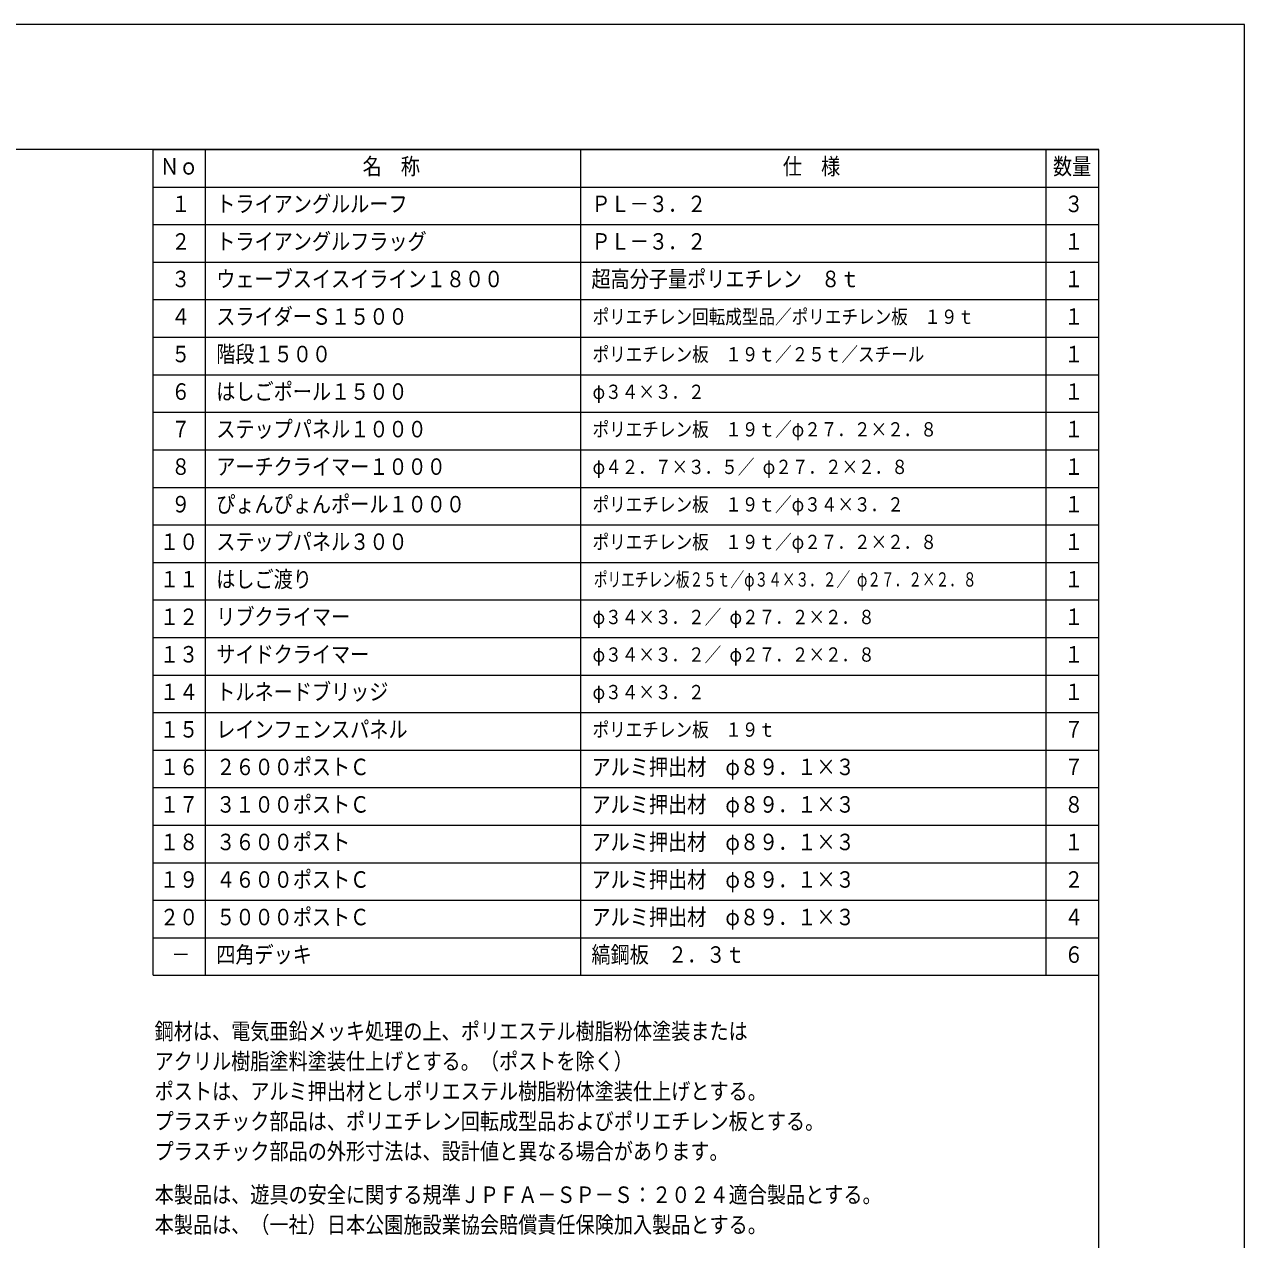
# Model space of a CAD drawing. Units: millimetres on the paper, scale 1:60. Extents: x 0 to 420, y -297 to 594.
# Drawn here: x 273.7 to 420, y 448.3 to 594 of the extents above; entities that cross this region are included whole.
import ezdxf
from ezdxf.enums import TextEntityAlignment as Align

# ---------------------------------------------------------------- set-up
doc = ezdxf.new("R2010")
doc.units = ezdxf.units.MM
for name, color, linetype, lineweight in [('DEFPOINTS_5', 7, 'Continuous', 9), ('LY_2', 7, 'Continuous', 9), ('LY_3', 7, 'Continuous', 18)]:
    doc.layers.add(name, color=color, linetype=linetype, lineweight=lineweight)
doc.styles.add('ＭＳ ゴシック', font='')
doc.styles.get('ＭＳ ゴシック').set_extended_font_data('MS Gothic')

msp = doc.modelspace()

# ---------------------------------------------------------------- linework, layer by layer
at = {"layer": 'DEFPOINTS_5'}
for p, q in [((420, 594), (0, 594)), ((420, 297), (420, 594))]:
    msp.add_line(p, q, dxfattribs=at)
at = {"layer": 'LY_2'}
for p, q in [((289.1, 579), (402.5, 579)), ((289.1, 480), (289.1, 579)), ((295.4, 480), (295.4, 579)), ((340.4, 480), (340.4, 579)), ((396.2, 480), (396.2, 579)), ((402.5, 480), (402.5, 579)), ((289.1, 574.5), (402.5, 574.5)), ((289.1, 570), (402.5, 570)), ((289.1, 565.5), (402.5, 565.5)), ((289.1, 561), (402.5, 561)), ((289.1, 556.5), (402.5, 556.5)), ((289.1, 552), (402.5, 552)), ((289.1, 547.5), (402.5, 547.5)), ((289.1, 543), (402.5, 543)), ((289.1, 538.5), (402.5, 538.5)), ((289.1, 534), (402.5, 534)), ((289.1, 529.5), (402.5, 529.5)), ((289.1, 525), (402.5, 525)), ((289.1, 520.5), (402.5, 520.5)), ((289.1, 516), (402.5, 516)), ((289.1, 511.5), (402.5, 511.5)), ((289.1, 507), (402.5, 507)), ((289.1, 502.5), (402.5, 502.5)), ((289.1, 498), (402.5, 498)), ((289.1, 493.5), (402.5, 493.5)), ((289.1, 489), (402.5, 489)), ((289.1, 484.5), (402.5, 484.5)), ((289.1, 480), (402.5, 480))]:
    msp.add_line(p, q, dxfattribs=at)
at = {"layer": 'LY_3', "lineweight": 9}
for p, q in [((402.5, 579), (17.5, 579)), ((402.5, 312), (402.5, 579))]:
    msp.add_line(p, q, dxfattribs=at)

# ---------------------------------------------------------------- texts
at = {"layer": 'LY_2', "style": 'ＭＳ ゴシック'}
for s, height, width, p in [('名\u3000称', 1.979, 0.85, (314.225, 575.4)), ('仕\u3000様', 1.979, 0.85, (364.625, 575.4)), ('数量', 1.979, 0.85, (397.025, 575.4)), ('Ｎｏ', 1.979, 0.85, (289.925, 575.4)), ('トライアングルルーフ', 1.979, 0.85, (296.675, 570.9)), ('１', 1.979, 0.85, (291.275, 570.9)), ('ＰＬ－３．２', 1.979, 0.85, (341.675, 570.9)), ('３', 1.979, 0.85, (398.375, 570.9)), ('トライアングルフラッグ', 1.979, 0.85, (296.675, 566.4)), ('２', 1.979, 0.85, (291.275, 566.4)), ('ＰＬ－３．２', 1.979, 0.85, (341.675, 566.4)), ('１', 1.979, 0.85, (398.375, 566.4)), ('３', 1.979, 0.85, (291.275, 561.9)), ('ウェーブスイスイライン１８００', 1.979, 0.85, (296.675, 561.9)), ('超高分子量ポリエチレン\u3000８ｔ', 1.979, 0.85, (341.675, 561.9)), ('１', 1.979, 0.85, (398.375, 561.9)), ('４', 1.979, 0.85, (291.275, 557.4)), ('スライダーＳ１５００', 1.979, 0.85, (296.675, 557.4)), ('ポリエチレン回転成型品／ポリエチレン板\u3000１９ｔ', 1.716, 0.85, (341.805, 557.58)), ('１', 1.979, 0.85, (398.375, 557.4)), ('５', 1.979, 0.85, (291.275, 552.9)), ('階段１５００', 1.979, 0.85, (296.675, 552.9)), ('ポリエチレン板\u3000１９ｔ／２５ｔ／スチール', 1.716, 0.85, (341.805, 553.08)), ('１', 1.979, 0.85, (398.375, 552.9)), ('６', 1.979, 0.85, (291.275, 548.4)), ('はしごポール１５００', 1.979, 0.85, (296.675, 548.4)), ('φ３４×３．２', 1.716, 0.85, (341.807, 548.58)), ('１', 1.979, 0.85, (398.375, 548.4)), ('７', 1.979, 0.85, (291.275, 543.9)), ('ステップパネル１０００', 1.979, 0.85, (296.675, 543.9)), ('ポリエチレン板\u3000１９ｔ／φ２７．２×２．８', 1.716, 0.85, (341.806, 544.08)), ('１', 1.979, 0.85, (398.375, 543.9)), ('８', 1.979, 0.85, (291.275, 539.4)), ('アーチクライマー１０００', 1.979, 0.85, (296.675, 539.4)), ('φ４２．７×３．５／ φ２７．２×２．８', 1.716, 0.85, (341.807, 539.58)), ('１', 1.979, 0.85, (398.375, 539.4)), ('９', 1.979, 0.85, (291.275, 534.9)), ('ぴょんぴょんポール１０００', 1.979, 0.85, (296.675, 534.9)), ('ポリエチレン板\u3000１９ｔ／φ３４×３．２', 1.716, 0.85, (341.806, 535.08)), ('１', 1.979, 0.85, (398.375, 534.9)), ('１０', 1.979, 0.85, (289.925, 530.4)), ('ステップパネル３００', 1.979, 0.85, (296.675, 530.4)), ('ポリエチレン板\u3000１９ｔ／φ２７．２×２．８', 1.716, 0.85, (341.806, 530.58)), ('１', 1.979, 0.85, (398.375, 530.4)), ('１１', 1.979, 0.85, (289.925, 525.9)), ('はしご渡り', 1.979, 0.85, (296.675, 525.9)), ('ポリエチレン板２５ｔ／φ３４×３．２／ φ２７．２×２．８', 1.716, 0.7, (341.965, 526.08)), ('１', 1.979, 0.85, (398.375, 525.9)), ('１２', 1.979, 0.85, (289.925, 521.4)), ('リブクライマー', 1.979, 0.85, (296.675, 521.4)), ('φ３４×３．２／ φ２７．２×２．８', 1.716, 0.85, (341.807, 521.58)), ('１', 1.979, 0.85, (398.375, 521.4)), ('１３', 1.979, 0.85, (289.925, 516.9)), ('サイドクライマー', 1.979, 0.85, (296.675, 516.9)), ('φ３４×３．２／ φ２７．２×２．８', 1.716, 0.85, (341.807, 517.08)), ('１', 1.979, 0.85, (398.375, 516.9)), ('トルネードブリッジ', 1.979, 0.85, (296.675, 512.4)), ('１４', 1.979, 0.85, (289.925, 512.4)), ('φ３４×３．２', 1.716, 0.85, (341.807, 512.58)), ('１', 1.979, 0.85, (398.375, 512.4)), ('１５', 1.979, 0.85, (289.925, 507.9)), ('レインフェンスパネル', 1.979, 0.85, (296.675, 507.9)), ('ポリエチレン板\u3000１９ｔ', 1.716, 0.85, (341.805, 508.08)), ('７', 1.979, 0.85, (398.375, 507.9)), ('１６', 1.979, 0.85, (289.925, 503.4)), ('２６００ポストＣ', 1.979, 0.85, (296.675, 503.4)), ('アルミ押出材\u3000φ８９．１×３', 1.979, 0.85, (341.676, 503.4)), ('７', 1.979, 0.85, (398.375, 503.4)), ('１７', 1.979, 0.85, (289.925, 498.9)), ('３１００ポストＣ', 1.979, 0.85, (296.675, 498.9)), ('アルミ押出材\u3000φ８９．１×３', 1.979, 0.85, (341.676, 498.9)), ('８', 1.979, 0.85, (398.375, 498.9)), ('１８', 1.979, 0.85, (289.925, 494.4)), ('３６００ポスト', 1.979, 0.85, (296.675, 494.4)), ('アルミ押出材\u3000φ８９．１×３', 1.979, 0.85, (341.676, 494.4)), ('１', 1.979, 0.85, (398.375, 494.4)), ('１９', 1.979, 0.85, (289.925, 489.9)), ('４６００ポストＣ', 1.979, 0.85, (296.675, 489.9)), ('アルミ押出材\u3000φ８９．１×３', 1.979, 0.85, (341.676, 489.9)), ('２', 1.979, 0.85, (398.375, 489.9)), ('２０', 1.979, 0.85, (289.925, 485.4)), ('５０００ポストＣ', 1.979, 0.85, (296.675, 485.4)), ('アルミ押出材\u3000φ８９．１×３', 1.979, 0.85, (341.676, 485.4)), ('４', 1.979, 0.85, (398.375, 485.4)), ('四角デッキ', 1.979, 0.85, (296.675, 480.9)), ('縞鋼板\u3000２．３ｔ', 1.979, 0.85, (341.675, 480.9)), ('６', 1.979, 0.85, (398.375, 480.9)), ('－', 1.979, 0.85, (291.275, 480.9)), ('鋼材は、電気亜鉛メッキ処理の上、ポリエステル樹脂粉体塗装または', 1.979, 0.85, (289.285, 471.712)), ('アクリル樹脂塗料塗装仕上げとする。（ポストを除く）', 1.979, 0.85, (289.285, 468.112)), ('ポストは、アルミ押出材としポリエステル樹脂粉体塗装仕上げとする。', 1.979, 0.85, (289.285, 464.512)), ('プラスチック部品は、ポリエチレン回転成型品およびポリエチレン板とする。', 1.979, 0.85, (289.285, 460.912)), ('プラスチック部品の外形寸法は、設計値と異なる場合があります。', 1.979, 0.85, (289.285, 457.312)), ('本製品は、遊具の安全に関する規準ＪＰＦＡ－ＳＰ－Ｓ：２０２４適合製品とする。', 1.979, 0.85, (289.288, 452.11)), ('本製品は、（一社）日本公園施設業協会賠償責任保険加入製品とする。', 1.979, 0.85, (289.288, 448.51))]:
    msp.add_text(s, height=height, dxfattribs=dict(at, width=width)).set_placement(p, align=Align.BOTTOM_LEFT)

doc.saveas('drawing.dxf')
